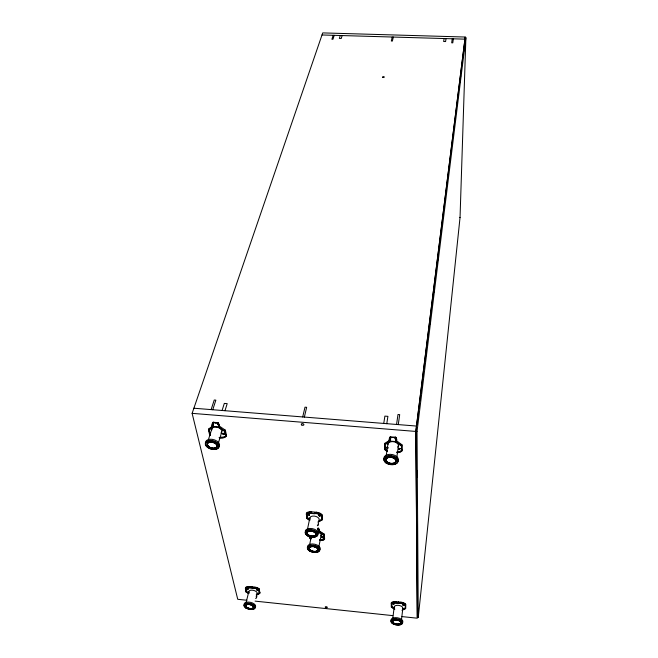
<?xml version="1.0" encoding="UTF-8"?>
<svg xmlns="http://www.w3.org/2000/svg" width="658" height="658" viewBox="0 0 658 658"><rect width="100%" height="100%" fill="white"/><g stroke="black" fill="none" stroke-linecap="round" stroke-linejoin="round"><path stroke-width="0.99" d="M465.05 40.788L465.198 37.029L322.716 32.9L192.12 413.347L237.735 599.298L246.923 600.269M460.041 217.477L465.88 37.728L465.148 37.703L415.881 431.327L417.337 617.327L418.258 617.426L460.041 217.477L459.416 217.444M394.356 603.723L392.859 603.715M404.818 604.283A5.009 2.558 8.6 0 1 405.089 604.496L405.024 605.064A5.009 2.558 8.7 0 0 400.812 603.46L395.877 602.95A5.009 2.55 8.8 0 0 391.732 603.69L391.691 607.12L394.841 609.144M402.556 609.777L405.295 608.535L405.361 607.967L402.622 609.218M401.956 610.287L405.608 608.625L405.657 604.11A5.313 2.714 8.6 0 0 400.952 602.169L395.984 601.651A5.313 2.714 8.8 0 0 391.387 602.629L391.387 607.145L394.537 609.176M405.608 608.625L405.657 604.11M401.52 619.425L402.836 608.305M400.796 603.46L400.936 602.489M400.812 603.46L400.952 602.169M401.98 616.595L417.279 618.199L415.798 431.434L465.198 37.029M392.703 619.022L394.216 606.906M417.271 424.352L417.526 422.313M417.904 419.253L418.159 417.213M421.21 392.752L421.465 390.712M421.844 387.652L422.099 385.613M425.15 361.152L425.405 359.112M425.784 356.052L426.039 354.012M429.09 329.551L429.345 327.511M429.723 324.452L429.978 322.412M433.663 292.851L433.918 290.811M437.603 261.251L437.858 259.211M459.843 82.859L460.098 80.819M460.485 77.759L460.732 75.719M463.783 51.258L464.038 49.218M464.425 46.159L464.68 44.119M418.258 617.426L417.032 431.418L465.88 37.728M395.877 602.95L395.984 601.651M391.691 607.12L391.806 603.123M391.551 603.838L391.625 603.271M391.387 607.145L391.387 602.629M399.028 443.624L401.495 445.458L401.413 446.058L395.655 441.765L395.236 437.669L390.72 437.299L390.367 441.329L384.864 444.685L385.308 449.759A6.045 3.742 9.1 0 0 387.274 451.084M401.791 445.992L401.956 444.8L396.198 440.506L396.026 441.707L401.791 445.992L401.906 450.969A6.424 3.981 8.8 0 1 396.922 452.646M396.881 452.408A6.054 3.751 8.8 0 0 401.306 451.1L401.388 450.5A6.054 3.751 8.8 0 1 396.963 451.807M401.906 450.969L401.956 444.8L401.207 444.923M396.889 456.726L398.419 445.787M395.565 438.796L395.236 437.669M395.162 438.508L395.483 437.085L390.054 437.035L389.98 441.205L384.486 444.561L384.7 449.529A6.424 3.973 9.1 0 0 387.093 451.273M396.026 441.707L396.108 437.529L395.483 437.085M395.655 441.765L395.738 441.173M398.271 424.599L399.694 414.639L398 414.499L396.56 424.468M453.354 38.814L452.778 42.852L451.684 42.819L452.268 38.781M390.26 438.36L390.72 437.299M389.873 438.228L390.655 436.69M390.638 438.138L390.729 437.537M390.367 441.329L390.449 440.737L388.097 442.176M386.147 456.084L387.932 444.175M384.7 449.529L384.881 448.337A6.415 3.973 9.1 0 0 385.185 448.674M385.07 449.496L384.955 444.092L386.526 443.13M386.781 423.678L387.916 416.349L384.897 416.111L383.754 423.439M446.042 38.6L445.589 41.561L443.648 41.503L444.109 38.542M384.486 444.561L384.667 443.369L389.371 440.49M384.864 444.685L384.955 444.092M400.171 448.435L398.699 448.435M319.878 539.741L319.772 540.317A5.346 2.936 11.2 0 0 324.024 539.387L323.843 534.798L321.556 533.284M319.796 540.498L319.829 540.506A5.675 3.117 11.2 0 0 324.534 539.289L324.279 534.181L318.949 530.661L318.653 528.284L318.069 527.922L317.732 529.246L318.398 531.845L323.736 535.365M324.197 539.206L323.843 534.798M324.534 539.289L324.279 534.181L323.374 534.09M318.867 546.749L321.104 535.332M317.978 521.975L321.836 519.746L321.236 514.918M318.398 531.845L318.513 531.277M318.316 522.082L322.181 519.853L321.91 514.548A5.807 3.274 11.4 0 0 316.63 512.286L311.259 511.784A5.807 3.274 11.6 0 0 306.422 513.108L306.76 518.414L309.869 520.478M324.057 535.324L318.719 531.804L318.949 530.661M321.836 519.746L321.466 515.148M322.181 519.853L321.91 514.548M317.732 529.246L317.822 528.481L318.102 529.476M318.719 531.804L318.653 528.284M309.638 544.692L311.382 536.138M316.63 512.286L316.391 513.437A5.815 3.274 11.4 0 1 321.68 515.699M311.02 538.737A5.346 2.936 11.4 0 1 310.008 538.038L310.124 537.463A5.338 2.936 11.4 0 0 311.522 538.367M307.475 529.262L309.869 517.805M309.12 512.278A5.124 2.887 11.6 0 1 310.831 512.154L311.259 511.784L310.987 512.936A5.815 3.274 11.6 0 0 306.184 514.26M311.259 511.784C309.285 513.931 317.608 514.679 316.597 512.278L317.131 512.738A5.124 2.887 11.4 0 1 318.044 512.919M309.416 519.91L307.08 518.364L306.825 513.577A5.478 3.084 11.6 0 1 307.072 513.372M306.644 513.766L306.702 514.153A5.478 3.084 11.6 0 1 311.028 513.133L316.408 513.635A5.478 3.084 11.4 0 1 321.12 515.494L321.351 515.724M306.76 518.414L306.998 517.262L307.919 517.352M394.208 603.731C391.074 604.274 395.803 604.85 392.99 603.69M304.366 417.073L306.653 407.302L304.999 407.179L302.696 416.942M393.328 37.054L392.398 41.051L391.321 41.018L392.258 37.029M256.34 595.021L259.466 593.343L258.668 589.321A4.902 2.468 12.7 0 0 258.372 589.107M256.653 595.112L259.77 593.434L259.31 588.951A5.198 2.616 12.7 0 0 254.506 587.026L249.744 586.533A5.198 2.616 12.8 0 0 245.582 587.528L246.092 592.011L248.609 593.524M256.307 597.497L256.562 596.411L256.143 596.617M259.466 593.343L258.89 589.51M259.77 593.434L259.31 588.951M259.046 590.045A5.206 2.616 12.7 0 0 254.235 588.12L254.547 587.347M258.759 590.062L258.536 589.872A4.902 2.468 12.7 0 0 254.268 588.285L254.399 587.734A4.902 2.468 12.7 0 1 256.949 588.359M245.302 588.622A5.198 2.616 12.8 0 1 249.448 587.627L249.818 586.854M248.889 593.491L246.372 591.978L245.755 588.548A4.902 2.459 12.8 0 1 249.497 587.791L249.629 587.24L254.375 587.734M245.936 603.263L248.823 591.526M245.615 588.696L245.895 587.997A4.902 2.459 12.8 0 1 247.597 587.281M246.092 592.011L246.363 590.917L246.923 590.851M246.372 591.978L245.747 588.145M219.196 437.537L221.104 437.693A5.938 3.57 15.7 0 0 225.529 436.41L225.867 435.604L225.052 431.788M219.254 437.767L221.129 437.924A6.3 3.783 15.7 0 0 226.064 436.279L226.418 435.127L225.357 430.192L219.139 425.948L218.489 422.987L213.208 422.173L212.345 423.67L213.011 426.623M225.694 436.18L224.847 430.825M226.064 436.279L225.011 431.344L225.357 430.192L224.378 430.11M221.104 437.693L221.252 437.118A5.93 3.57 15.7 0 0 225.702 435.835L225.867 435.604M218.267 443.344L221.82 431.854M224.987 410.715L227.199 403.634L224.312 403.403L222.083 410.485M342.16 35.557L341.255 38.468L339.372 38.411L340.285 35.507M225.011 431.344L218.777 427.1L219.139 425.948L218.686 426.228M217.485 423.119L217.79 424.213L217.485 423.119L213.176 422.765L212.731 423.793L213.398 426.746L208.874 430.093L210.256 435.135M217.362 423.933L217.814 422.551M218.777 427.1L218.127 424.139L218.489 422.987M213.044 423.579L213.176 422.765M208.487 439.396L211.843 428.884M213.398 426.746L213.579 426.17L208.496 429.97L209.639 434.905A6.3 3.775 15.9 0 0 210.379 435.555M212.731 423.793L213.208 422.173M208.496 429.97L208.866 428.827L212.624 426.03M208.874 430.093L209.063 429.518L210.165 434.296M212.748 409.737L215.857 400.146L214.245 400.023L211.119 409.605M334.239 35.326L332.956 39.283L331.895 39.25L333.187 35.293M224.378 433.926L223.226 434.033L223.375 433.277M386.789 447.086L387.833 447.818M246.191 587.676L246.298 587.569A4.581 2.303 12.8 0 1 246.495 587.413M324.312 538.631L324.131 538.812A5.346 2.936 11.2 0 1 319.903 539.741M256.776 589.214C256.176 590.292 259.244 589.987 257.648 589.214M248.403 588.77L247.169 588.606M213.233 423.004L213.356 425.191M212.345 423.67L212.995 423.341M402.918 604.365C402.087 605.401 405.361 605.195 403.848 604.373M318.859 520.955L321.951 519.17M256.472 594.47L259.589 592.792M317.353 525.199L317.855 524.936M387.899 448.353L386.608 447.909L387.866 447.687M257.031 589.231L257.854 590.152L257.484 590.415L256.661 590.029L257.944 589.757L257.475 589.247M248.337 588.935C245.475 588.663 249.843 590.045 247.293 588.573M320.051 515.699L319.007 515.156L320.117 515.082M322.708 537.339L321.696 536.829L322.774 536.764M403.338 604.365C401.865 604.743 405.443 605.475 403.288 605.557C401.668 604.801 405.493 605.064 403.494 604.373M322.009 34.973L464.926 39.151M252.072 587.257L252.113 586.771M398.32 602.391L398.468 601.905M193.88 408.223L416.473 426.055L416.498 429.584M415.881 431.327L417.032 431.418M192.12 413.347L415.798 431.434M217.304 423.694L218.127 424.139M395.154 438.269L395.935 438.721M208.866 428.827L209.844 428.909M223.301 433.712L224.016 433.778M387.069 447.35L387.817 447.407M249.497 587.791L254.268 588.285M314.721 512.886L316.498 513.051M308.577 514.293L309.252 514.35M319.336 515.288L320.01 515.354M317.707 529.057L318.423 529.435M322.017 536.953L322.667 537.018M249.472 587.627L254.235 588.12M257.089 589.51L257.689 589.576M403.198 604.661L403.815 604.727M259.219 592.258L260.033 592.34M255.082 601.124L392.793 615.625M322.774 537.422C320.578 536.393 322.552 538.992 322.774 537.422A0.831 0.461 11.1 0 1 321.754 536.583M311.621 536.895L311.119 536.583M223.753 433.943C221.03 434.017 225.678 435.686 223.613 433.515M246.511 591.427L249.028 592.94M391.765 606.553L394.126 608.074M318.505 530.874L320.125 531.944M321.746 533.021L323.637 534.263M307.204 517.797L309.531 519.343M220.175 427.651L218.621 426.59L218.44 427.165L224.666 431.401M258.726 588.976L258.569 588.836A4.59 2.311 12.7 0 0 257.665 588.26M385.16 448.904L385.399 449.167A6.045 3.742 9.1 0 0 387.365 450.491M309.466 514.178L309.137 514.721L308.24 514.26M320.199 515.856C318.275 514.498 319.303 517.352 320.199 515.856A0.855 0.485 11.4 0 1 319.007 515.527A0.855 0.485 11.4 0 1 319.163 514.86M215.511 422.362L215.676 423.086M307.376 515.23L307.648 517.172M306.422 513.108L307.08 518.364M309.515 535.9L309.778 537.825M309.186 535.859L309.457 537.841A5.667 3.109 11.4 0 0 310.823 538.853M387.43 447.144L387.455 447.613M390.054 437.035L390.12 439.018M396.108 437.529L396.165 439.511M401.495 445.458L401.528 450.87M405.287 604.686L405.295 608.535M416.794 470.264L416.843 477.461M417.386 553.526L417.46 563.807M309.581 514.712A0.855 0.485 11.7 0 1 308.076 514.268M387.883 447.942A0.946 0.584 9.2 0 1 386.534 447.424M400.352 448.485A0.946 0.584 8.7 0 1 398.501 448.419M224.172 434.305A0.921 0.559 15.6 0 1 222.972 433.26M395.894 461.036A5.001 3.051 9 0 1 395.211 462.261M393.681 463.1A5.001 3.051 9 0 1 389.964 463.174M389.429 463.035A5.001 3.051 9 0 1 386.016 460.016A5.001 3.051 9 0 1 388.705 457.302M390.293 457.145A5.001 3.051 9 0 1 395.877 460.345M396.281 461.094A5.379 3.29 9 0 1 395.203 462.689M393.895 463.314A5.379 3.29 9 0 1 389.89 463.397M389.314 463.24A5.379 3.29 9 0 1 385.637 459.991A5.379 3.29 9 0 1 388.524 457.071M391.436 457.006A5.379 3.29 9 0 1 396.256 460.345M383.927 458.272A7.296 4.466 9 0 1 392.62 454.604A7.296 4.466 9 0 1 397.745 461.398M402.071 449.776A6.424 3.981 8.8 0 1 401.783 450.056M387.907 444.545A5.305 3.298 9 0 1 394.529 441.888A5.305 3.298 9 0 1 397.687 447.119M395.762 438.549A1.143 0.905 -1.1 0 1 396.774 439.544L396.601 440.737A1.143 0.905 -1.1 0 1 395.335 441.543L390.021 441.107A1.143 0.905 -1.6 0 1 389.026 440.12L389.199 438.919A1.143 0.897 -1.5 0 1 390.465 438.121M307.648 547.407A6.432 3.479 11.3 0 1 314.812 544.24A6.432 3.479 11.3 0 1 319.475 550.047M319.114 550.335A6.432 3.479 11.3 0 1 318.678 550.582M313.414 552.268A6.44 3.479 11.3 0 1 307.821 546.551A6.44 3.479 11.3 0 1 318.127 546.905A6.44 3.479 11.3 0 1 316.177 552.366M315.511 552.407A6.44 3.479 11.3 0 1 314.828 552.407M324.756 538.145A5.667 3.117 11.2 0 1 323.958 538.762M317.732 531.944A4.688 2.583 11.3 0 1 320.833 535.859M318.423 529.098A1.012 0.855 -10.9 0 1 319.245 530.052L319.023 531.195A1.012 0.864 -10.9 0 1 317.855 531.96M244.505 605.253A5.864 2.887 12.7 0 1 250.172 602.267A5.864 2.887 12.7 0 1 255.107 607.293M255.789 587.561A4.59 2.311 12.7 0 1 256.957 587.931M246.725 587.273A4.581 2.303 12.8 0 1 247.901 586.895M257.344 588.523A4.902 2.468 12.7 0 1 257.706 588.704M248.773 587.191A4.902 2.459 12.8 0 1 249.629 587.24M249.053 592.529A4.269 2.139 12.7 0 1 253.667 590.399A4.269 2.139 12.7 0 1 256.283 594.339M256.34 595.737A0.929 0.806 -23.4 0 1 256.809 596.592L256.546 597.686A0.929 0.806 -23.6 0 1 255.584 598.418M216.901 446.486A4.902 2.895 15.7 0 1 211.317 447.843M210.799 447.67A4.902 2.895 15.7 0 1 209.82 447.234M209.376 446.971A4.902 2.895 15.7 0 1 207.591 445.038M207.509 443.706A4.902 2.895 15.7 0 1 209.079 442.283M210.963 441.995A4.902 2.895 15.7 0 1 215.47 443.492M216.441 444.463A4.902 2.895 15.7 0 1 216.934 445.499M217.263 446.593A5.272 3.125 15.7 0 1 211.818 448.205M210.692 447.868A5.272 3.125 15.7 0 1 207.237 445.03M207.073 443.936A5.272 3.125 15.7 0 1 208.841 442.061M212.016 441.847A5.272 3.125 15.7 0 1 215.273 443.056M216.77 444.413A5.272 3.125 15.7 0 1 217.296 445.524M205.65 442.686A7.156 4.236 15.8 0 1 214.681 439.955A7.156 4.236 15.8 0 1 218.217 447.333M226.418 435.127A6.292 3.783 15.7 0 1 225.949 435.67M225.645 435.917A6.292 3.783 15.7 0 1 225.307 436.131M211.81 429.954A5.206 3.134 15.8 0 1 217.518 427.297A5.206 3.134 15.8 0 1 221.475 432.479M221.211 432.75A5.206 3.134 15.8 0 1 220.899 432.997M218.357 424.007A1.135 0.847 -14.6 0 1 219.172 424.961L218.81 426.113A1.135 0.847 -14.7 0 1 217.453 426.894L212.386 426.474A1.135 0.847 -15 0 1 211.58 425.52L211.95 424.369A1.135 0.847 -14.9 0 1 212.871 423.629M391.173 620.798A5.988 2.994 8.8 0 1 397.49 617.788A5.988 2.994 8.8 0 1 402.318 622.616M395.581 624.689A5.996 2.986 8.8 0 1 392.217 619.425A5.996 2.986 8.8 0 1 402.285 621.358A5.996 2.986 8.8 0 1 396.231 624.82M405.525 605.245A5.322 2.714 8.7 0 0 400.821 603.296L395.869 602.786A5.313 2.706 8.8 0 0 391.239 603.764M401.799 602.621A4.688 2.393 8.6 0 1 403.37 603.09M403.724 603.246A4.688 2.393 8.6 0 1 404.645 603.789M392.653 602.383A4.68 2.393 8.8 0 1 393.978 602.012M402.655 603.246A5.009 2.558 8.6 0 0 400.878 602.893L395.952 602.383A5.001 2.55 8.8 0 0 395.03 602.333M403.839 603.699A5.009 2.558 8.6 0 1 404.193 603.88M393.007 602.58A5.001 2.55 8.8 0 1 393.764 602.415M394.471 607.918A4.367 2.221 8.7 0 1 398.699 605.376A4.367 2.221 8.7 0 1 402.449 608.987M305.633 532.454A6.555 3.619 11.5 0 1 312.377 528.637A6.555 3.619 11.5 0 1 317.501 534.724M318.916 513.182A5.124 2.887 11.4 0 1 319.73 513.536M320.109 513.734A5.124 2.887 11.4 0 1 320.783 514.186M307.483 512.952A5.124 2.887 11.6 0 1 308.38 512.483M318.924 513.594A5.478 3.084 11.4 0 1 319.377 513.775M320.199 514.186A5.478 3.084 11.4 0 1 320.923 514.663M307.689 513.018A5.478 3.084 11.6 0 1 308.421 512.755M310.214 519.343A4.771 2.681 11.5 0 1 314.434 516.111A4.771 2.681 11.5 0 1 318.9 520.437M318.118 523.069A1.02 0.864 -10.7 0 1 318.472 523.858L318.242 525.01A1.02 0.864 -10.7 0 1 317.46 525.75M308.125 514.729L309.457 515.058L308.125 514.729M398.608 448.789C399.661 450.771 400.755 447.596 398.608 448.789M382.857 77.447A0.888 0.461 -2.2 0 0 384.28 77.101A0.888 0.461 -2.2 0 0 383.046 76.657A0.888 0.461 -2.2 0 0 382.857 77.447M325.57 607.54A1.069 0.535 10.7 0 0 327.289 607.474A1.069 0.535 10.7 0 0 325.916 606.668A1.069 0.535 10.7 0 0 325.57 607.54M301.742 424.978A1.324 0.831 12.8 0 0 303.873 424.78A1.324 0.831 12.8 0 0 302.145 423.604A1.324 0.831 12.8 0 0 301.742 424.978M387.636 462.377A5.001 3.051 9 0 0 395.795 461.521A5.001 3.051 9 0 0 389.388 457.335A5.001 3.051 9 0 0 387.636 462.377M387.381 462.525A5.379 3.29 9 0 0 396.165 461.603A5.379 3.29 9 0 0 389.273 457.096A5.379 3.29 9 0 0 387.381 462.525M386.147 462.961A7.304 4.458 9 0 0 398.082 461.719A7.304 4.458 9 0 0 388.73 455.599A7.304 4.458 9 0 0 386.147 462.961M386.361 463.125A6.925 4.228 9 0 0 397.662 461.941A6.925 4.228 9 0 0 388.804 456.142A6.925 4.228 9 0 0 386.361 463.125M310.872 550.582A4.409 2.377 11.3 0 0 317.872 550.039A4.409 2.377 11.3 0 0 311.999 546.609A4.409 2.377 11.3 0 0 310.872 550.582M310.897 550.433A4.4 2.377 11.3 0 0 317.904 549.891A4.4 2.377 11.3 0 0 312.024 546.461A4.4 2.377 11.3 0 0 310.897 550.433M310.691 550.549A4.746 2.566 11.3 0 0 318.233 549.965A4.746 2.566 11.3 0 0 311.908 546.272A4.746 2.566 11.3 0 0 310.691 550.549M310.658 550.697A4.746 2.566 11.3 0 0 318.209 550.113A4.746 2.566 11.3 0 0 311.876 546.411A4.746 2.566 11.3 0 0 310.658 550.697M309.819 551.149A6.103 3.298 11.3 0 0 319.533 550.409A6.103 3.298 11.3 0 0 311.399 545.646A6.103 3.298 11.3 0 0 309.819 551.149M246.915 607.597A4.014 1.974 12.7 0 0 253.412 607.647A4.014 1.974 12.7 0 0 248.379 604.447A4.014 1.974 12.7 0 0 246.915 607.597M246.947 607.457A4.014 1.974 12.7 0 0 253.445 607.499A4.014 1.974 12.7 0 0 248.411 604.307A4.014 1.974 12.7 0 0 246.947 607.457M246.742 607.531A4.318 2.122 12.7 0 0 253.741 607.589A4.318 2.122 12.7 0 0 248.321 604.143A4.318 2.122 12.7 0 0 246.742 607.531M246.709 607.671A4.318 2.122 12.7 0 0 253.708 607.729A4.318 2.122 12.7 0 0 248.288 604.283A4.318 2.122 12.7 0 0 246.709 607.671M245.747 607.786A5.864 2.879 12.7 0 0 255.255 607.86A5.864 2.879 12.7 0 0 247.91 603.18A5.864 2.879 12.7 0 0 245.747 607.786M245.886 607.984A5.56 2.731 12.7 0 0 254.893 608.058A5.56 2.731 12.7 0 0 247.926 603.625A5.56 2.731 12.7 0 0 245.886 607.984M209.03 446.914A4.902 2.895 15.7 0 0 216.852 446.634A4.902 2.895 15.7 0 0 210.601 442.143A4.902 2.895 15.7 0 0 209.03 446.914M208.783 447.045A5.28 3.125 15.7 0 0 217.214 446.741A5.28 3.125 15.7 0 0 210.478 441.905A5.28 3.125 15.7 0 0 208.783 447.045M207.665 447.382A7.164 4.236 15.7 0 0 219.114 446.979A7.164 4.236 15.7 0 0 209.984 440.408A7.164 4.236 15.7 0 0 207.665 447.382M207.813 447.555A6.786 4.014 15.7 0 0 218.662 447.169A6.786 4.014 15.7 0 0 210.009 440.95A6.786 4.014 15.7 0 0 207.813 447.555M394.397 623.578A4.104 2.04 8.8 0 0 400.804 622.846A4.104 2.04 8.8 0 0 395.071 620.107A4.104 2.04 8.8 0 0 394.397 623.578M394.413 623.439A4.104 2.048 8.8 0 0 400.821 622.698A4.104 2.048 8.8 0 0 395.088 619.959A4.104 2.048 8.8 0 0 394.413 623.439M394.232 623.545A4.417 2.204 8.8 0 0 401.133 622.748A4.417 2.204 8.8 0 0 394.964 619.803A4.417 2.204 8.8 0 0 394.232 623.545M394.208 623.685A4.417 2.204 8.8 0 0 401.117 622.896A4.417 2.204 8.8 0 0 394.948 619.943A4.417 2.204 8.8 0 0 394.208 623.685M393.476 624.113A5.683 2.829 8.8 0 0 402.359 623.093A5.683 2.829 8.8 0 0 394.43 619.301A5.683 2.829 8.8 0 0 393.476 624.113M308.734 535.267A4.491 2.476 11.5 0 0 315.865 534.674A4.491 2.476 11.5 0 0 309.869 531.129A4.491 2.476 11.5 0 0 308.734 535.267M308.758 535.119A4.491 2.476 11.5 0 0 315.898 534.526A4.491 2.476 11.5 0 0 309.902 530.981A4.491 2.476 11.5 0 0 308.758 535.119M308.544 535.234A4.836 2.665 11.5 0 0 316.235 534.6A4.836 2.665 11.5 0 0 309.778 530.784A4.836 2.665 11.5 0 0 308.544 535.234M308.52 535.382A4.836 2.665 11.5 0 0 316.202 534.748A4.836 2.665 11.5 0 0 309.745 530.932A4.836 2.665 11.5 0 0 308.52 535.382M307.508 535.686A6.564 3.619 11.5 0 0 317.946 534.831A6.564 3.619 11.5 0 0 309.194 529.641A6.564 3.619 11.5 0 0 307.508 535.686M307.664 535.859A6.218 3.422 11.5 0 0 317.551 535.053A6.218 3.422 11.5 0 0 309.252 530.134A6.218 3.422 11.5 0 0 307.664 535.859"/></g></svg>
